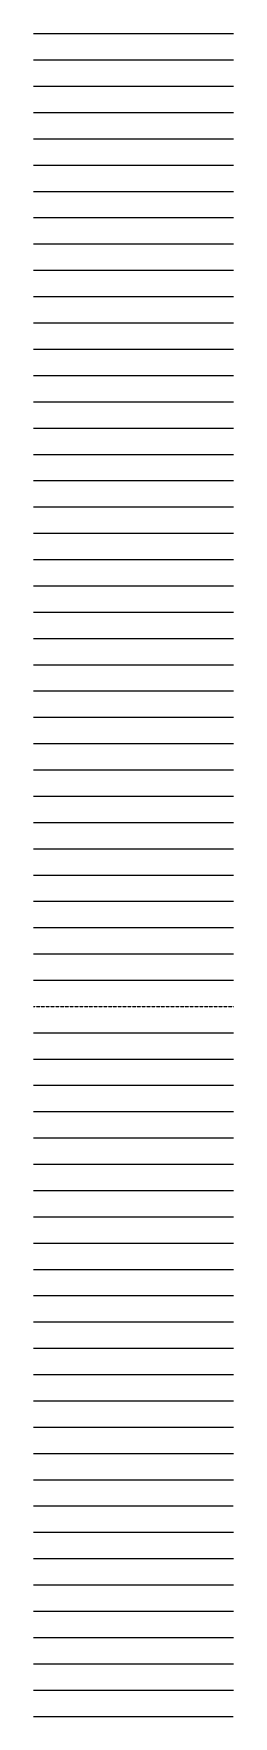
# Model space of a CAD drawing. Header units: inches. Extents: x 0 to 2865, y 0 to 4378.
# Drawn here: x 0 to 209, y 0 to 1757 of the extents above; entities that cross this region are included whole.
import ezdxf

# ---------------------------------------------------------------- set-up
doc = ezdxf.new("R2010")
doc.units = ezdxf.units.IN
for name, pattern in [('DASHED', [0.75, 0.5, -0.25]), ('HIDDEN', [0.375, 0.25, -0.125]), ('HIDDEN2', [0.1875, 0.125, -0.0625])]:
    doc.linetypes.add(name, pattern=pattern)
for name, color, linetype, lineweight in [('A-DOOR', 6, 'Continuous', 13), ('A-WALL', 113, 'Continuous', 9), ('A-WALL-HATCH', 8, 'Continuous', 9), ('I-CONST-WALL', 4, 'Continuous', 9), ('I-FURN-FIXTURE', 8, 'Continuous', 5), ('I-FURN-MILLWORK', 3, 'Continuous', 5)]:
    doc.layers.add(name, color=color, linetype=linetype, lineweight=lineweight)
for name, color, linetype in [('A-WALL-EXTR', 2, 'Continuous'), ('G-ANNO-REVS', 10, 'Continuous'), ('G-ANNO-TEXT', 7, 'Continuous'), ('G-ANNO-TITL', 7, 'Continuous'), ('G-ANNO-TTLB', 7, 'Continuous'), ('I-CONST-DIMS', 7, 'Continuous'), ('I-CONST-DOOR-IDEN', 6, 'Continuous'), ('I-CONST-LOW WALL', 4, 'Continuous'), ('I-CONST-LOW WALL HATCH', 251, 'Continuous'), ('I-CONST-NOTES', 7, 'Continuous'), ('I-CONST-WALL HATCH', 251, 'Continuous'), ('I-DEMO-NOTES', 7, 'Continuous'), ('I-DEMO-WALLS', 1, 'HIDDEN2'), ('I-ELEV-DIMS', 7, 'Continuous'), ('I-ELEV-HATCH', 8, 'Continuous'), ('I-ELEV-LINE1', 6, 'Continuous'), ('I-ELEV-LINE2.5', 7, 'Continuous'), ('I-ELEV-LINE3', 3, 'Continuous'), ('I-ELEV-LINE3.5', 2, 'Continuous'), ('I-ELEV-LINE4', 1, 'Continuous'), ('I-ELEV-LINE5', 5, 'Continuous'), ('I-ELEV-NOTES', 7, 'Continuous'), ('I-ELEV-PATT', 8, 'Continuous'), ('I-ELEV-SYMB', 2, 'Continuous'), ('I-FLOOR-DIMS', 7, 'Continuous'), ('I-FLOOR-HATCH', 8, 'Continuous'), ('I-FLOOR-HATCH 2', 9, 'Continuous'), ('I-FLOOR-HATCH 3', 31, 'Continuous'), ('I-FLOOR-HRAL', 6, 'Continuous'), ('I-FLOOR-LINE', 3, 'Continuous'), ('I-FLOOR-NOTES', 7, 'Continuous'), ('I-FLOOR-RISR', 7, 'HIDDEN'), ('I-FLOOR-STRS', 7, 'Continuous'), ('I-FURN', 8, 'Continuous'), ('I-FURN-DIMS', 7, 'Continuous'), ('I-FURN-EQPM', 6, 'Continuous'), ('I-FURN-EQPM-NOTES', 7, 'Continuous'), ('I-FURN-NOTES', 7, 'Continuous'), ('I-FURN-REFERENCES', 8, 'Continuous'), ('I-FURN-ROOMNAME', 7, 'Continuous'), ('I-POWER-DIMS', 7, 'Continuous'), ('I-POWER-FIXTURES', 3, 'Continuous'), ('I-POWER-NOTES', 7, 'Continuous'), ('I-POWER-OUTLETS', 3, 'Continuous'), ('I-RCP-DIMS', 7, 'Continuous'), ('I-RCP-GRID', 6, 'Continuous'), ('I-RCP-HATCH', 21, 'Continuous'), ('I-RCP-HEADER', 8, 'DASHED'), ('I-RCP-LIGHT', 3, 'Continuous'), ('I-RCP-LINE', 7, 'Continuous'), ('I-RCP-LINE2', 6, 'Continuous'), ('I-RCP-NOTES', 7, 'Continuous'), ('I-WALLFNSH-DIMS', 7, 'Continuous'), ('I-WALLFNSH-NOTES', 7, 'Continuous'), ('I-WALLFNSH-PATT', 8, 'Continuous'), ('I-WALLFNSH-SPECLINE', 7, 'DASHED')]:
    doc.layers.add(name, color=color, linetype=linetype)

msp = doc.modelspace()

# ---------------------------------------------------------------- linework, layer by layer
msp.add_lwpolyline([(0, 1757.5), (209.2, 1757.5)])
at = {"layer": 'A-DOOR'}
msp.add_lwpolyline([(0, 1730), (209.2, 1730)], dxfattribs=at)
at = {"layer": 'A-WALL'}
msp.add_lwpolyline([(0, 1702.6), (209.2, 1702.6)], dxfattribs=at)
at = {"layer": 'A-WALL-EXTR'}
msp.add_lwpolyline([(0, 1675.1), (209.2, 1675.1)], dxfattribs=at)
at = {"layer": 'A-WALL-HATCH'}
msp.add_lwpolyline([(0, 1647.6), (209.2, 1647.6)], dxfattribs=at)
at = {"layer": 'Defpoints'}
msp.add_lwpolyline([(0, 1620.2), (209.2, 1620.2)], dxfattribs=at)
at = {"layer": 'G-ANNO-REVS'}
msp.add_lwpolyline([(0, 1592.7), (209.2, 1592.7)], dxfattribs=at)
at = {"layer": 'G-ANNO-TEXT'}
msp.add_lwpolyline([(0, 1510.3), (209.2, 1510.3)], dxfattribs=at)
at = {"layer": 'G-ANNO-TITL'}
msp.add_lwpolyline([(0, 1565.3), (209.2, 1565.3)], dxfattribs=at)
at = {"layer": 'G-ANNO-TTLB'}
msp.add_lwpolyline([(0, 1537.8), (209.2, 1537.8)], dxfattribs=at)
at = {"layer": 'I-CONST-DIMS'}
msp.add_lwpolyline([(0, 1482.9), (209.2, 1482.9)], dxfattribs=at)
at = {"layer": 'I-CONST-DOOR-IDEN'}
msp.add_lwpolyline([(0, 1455.4), (209.2, 1455.4)], dxfattribs=at)
at = {"layer": 'I-CONST-LOW WALL'}
msp.add_lwpolyline([(0, 1428), (209.2, 1428)], dxfattribs=at)
at = {"layer": 'I-CONST-LOW WALL HATCH'}
msp.add_lwpolyline([(0, 1400.5), (209.2, 1400.5)], dxfattribs=at)
at = {"layer": 'I-CONST-NOTES'}
msp.add_lwpolyline([(0, 1373), (209.2, 1373)], dxfattribs=at)
at = {"layer": 'I-CONST-WALL'}
msp.add_lwpolyline([(0, 1345.6), (209.2, 1345.6)], dxfattribs=at)
at = {"layer": 'I-CONST-WALL HATCH'}
msp.add_lwpolyline([(0, 1318.1), (209.2, 1318.1)], dxfattribs=at)
at = {"layer": 'I-DEMO-NOTES'}
msp.add_lwpolyline([(0, 1290.7), (209.2, 1290.7)], dxfattribs=at)
at = {"layer": 'I-DEMO-WALLS'}
msp.add_lwpolyline([(0, 1263.2), (209.2, 1263.2)], dxfattribs=at)
at = {"layer": 'I-ELEV-DIMS'}
msp.add_lwpolyline([(0, 1235.7), (209.2, 1235.7)], dxfattribs=at)
at = {"layer": 'I-ELEV-HATCH'}
msp.add_lwpolyline([(0, 1208.3), (209.2, 1208.3)], dxfattribs=at)
at = {"layer": 'I-ELEV-LINE1'}
msp.add_lwpolyline([(0, 1180.8), (209.2, 1180.8)], dxfattribs=at)
at = {"layer": 'I-ELEV-LINE2.5'}
msp.add_lwpolyline([(0, 1153.4), (209.2, 1153.4)], dxfattribs=at)
at = {"layer": 'I-ELEV-LINE3'}
msp.add_lwpolyline([(0, 1125.9), (209.2, 1125.9)], dxfattribs=at)
at = {"layer": 'I-ELEV-LINE3.5'}
msp.add_lwpolyline([(0, 1098.4), (209.2, 1098.4)], dxfattribs=at)
at = {"layer": 'I-ELEV-LINE4'}
msp.add_lwpolyline([(0, 1071), (209.2, 1071)], dxfattribs=at)
at = {"layer": 'I-ELEV-LINE5'}
msp.add_lwpolyline([(0, 1043.5), (209.2, 1043.5)], dxfattribs=at)
at = {"layer": 'I-ELEV-NOTES'}
msp.add_lwpolyline([(0, 1016), (209.2, 1016)], dxfattribs=at)
at = {"layer": 'I-ELEV-PATT'}
msp.add_lwpolyline([(0, 988.6), (209.2, 988.6)], dxfattribs=at)
at = {"layer": 'I-ELEV-SYMB'}
msp.add_lwpolyline([(0, 961.1), (209.2, 961.1)], dxfattribs=at)
at = {"layer": 'I-FLOOR-DIMS'}
msp.add_lwpolyline([(0, 933.7), (209.2, 933.7)], dxfattribs=at)
at = {"layer": 'I-FLOOR-HATCH'}
msp.add_lwpolyline([(0, 906.2), (209.2, 906.2)], dxfattribs=at)
at = {"layer": 'I-FLOOR-HATCH 2'}
msp.add_lwpolyline([(0, 878.7), (209.2, 878.7)], dxfattribs=at)
at = {"layer": 'I-FLOOR-HATCH 3'}
msp.add_lwpolyline([(0, 851.3), (209.2, 851.3)], dxfattribs=at)
at = {"layer": 'I-FLOOR-HRAL'}
msp.add_lwpolyline([(0, 823.8), (209.2, 823.8)], dxfattribs=at)
at = {"layer": 'I-FLOOR-LINE'}
msp.add_lwpolyline([(0, 796.4), (209.2, 796.4)], dxfattribs=at)
at = {"layer": 'I-FLOOR-NOTES'}
msp.add_lwpolyline([(0, 768.9), (209.2, 768.9)], dxfattribs=at)
at = {"layer": 'I-FLOOR-RISR'}
msp.add_lwpolyline([(0, 741.4), (209.2, 741.4)], dxfattribs=at)
at = {"layer": 'I-FLOOR-STRS'}
for points in [[(0, 714), (209.2, 714)], [(0, 686.5), (209.2, 686.5)]]:
    msp.add_lwpolyline(points, dxfattribs=at)
at = {"layer": 'I-FURN', "transparency": 33554687}
msp.add_lwpolyline([(0, 659.1), (209.2, 659.1)], dxfattribs=at)
at = {"layer": 'I-FURN-DIMS'}
msp.add_lwpolyline([(0, 631.6), (209.2, 631.6)], dxfattribs=at)
at = {"layer": 'I-FURN-EQPM'}
msp.add_lwpolyline([(0, 604.1), (209.2, 604.1)], dxfattribs=at)
at = {"layer": 'I-FURN-EQPM-NOTES'}
msp.add_lwpolyline([(0, 576.7), (209.2, 576.7)], dxfattribs=at)
at = {"layer": 'I-FURN-FIXTURE'}
msp.add_lwpolyline([(0, 549.2), (209.2, 549.2)], dxfattribs=at)
at = {"layer": 'I-FURN-MILLWORK'}
msp.add_lwpolyline([(0, 521.8), (209.2, 521.8)], dxfattribs=at)
at = {"layer": 'I-FURN-NOTES'}
msp.add_lwpolyline([(0, 494.3), (209.2, 494.3)], dxfattribs=at)
at = {"layer": 'I-FURN-REFERENCES'}
msp.add_lwpolyline([(0, 466.8), (209.2, 466.8)], dxfattribs=at)
at = {"layer": 'I-FURN-ROOMNAME'}
msp.add_lwpolyline([(0, 439.4), (209.2, 439.4)], dxfattribs=at)
at = {"layer": 'I-POWER-DIMS'}
msp.add_lwpolyline([(0, 411.9), (209.2, 411.9)], dxfattribs=at)
at = {"layer": 'I-POWER-FIXTURES'}
msp.add_lwpolyline([(0, 384.5), (209.2, 384.5)], dxfattribs=at)
at = {"layer": 'I-POWER-NOTES'}
msp.add_lwpolyline([(0, 357), (209.2, 357)], dxfattribs=at)
at = {"layer": 'I-POWER-OUTLETS'}
msp.add_lwpolyline([(0, 329.5), (209.2, 329.5)], dxfattribs=at)
at = {"layer": 'I-RCP-DIMS'}
msp.add_lwpolyline([(0, 302.1), (209.2, 302.1)], dxfattribs=at)
at = {"layer": 'I-RCP-GRID'}
msp.add_lwpolyline([(0, 274.6), (209.2, 274.6)], dxfattribs=at)
at = {"layer": 'I-RCP-HATCH'}
msp.add_lwpolyline([(0, 247.1), (209.2, 247.1)], dxfattribs=at)
at = {"layer": 'I-RCP-HEADER'}
msp.add_lwpolyline([(0, 219.7), (209.2, 219.7)], dxfattribs=at)
at = {"layer": 'I-RCP-LIGHT'}
msp.add_lwpolyline([(0, 192.2), (209.2, 192.2)], dxfattribs=at)
at = {"layer": 'I-RCP-LINE'}
msp.add_lwpolyline([(0, 164.8), (209.2, 164.8)], dxfattribs=at)
at = {"layer": 'I-RCP-LINE2'}
msp.add_lwpolyline([(0, 137.3), (209.2, 137.3)], dxfattribs=at)
at = {"layer": 'I-RCP-NOTES'}
msp.add_lwpolyline([(0, 109.8), (209.2, 109.8)], dxfattribs=at)
at = {"layer": 'I-WALLFNSH-DIMS'}
msp.add_lwpolyline([(0, 82.4), (209.2, 82.4)], dxfattribs=at)
at = {"layer": 'I-WALLFNSH-NOTES'}
msp.add_lwpolyline([(0, 54.9), (209.2, 54.9)], dxfattribs=at)
at = {"layer": 'I-WALLFNSH-PATT'}
msp.add_lwpolyline([(0, 27.5), (209.2, 27.5)], dxfattribs=at)
at = {"layer": 'I-WALLFNSH-SPECLINE'}
msp.add_lwpolyline([(0, 0), (209.2, 0)], dxfattribs=at)

doc.saveas('drawing.dxf')
